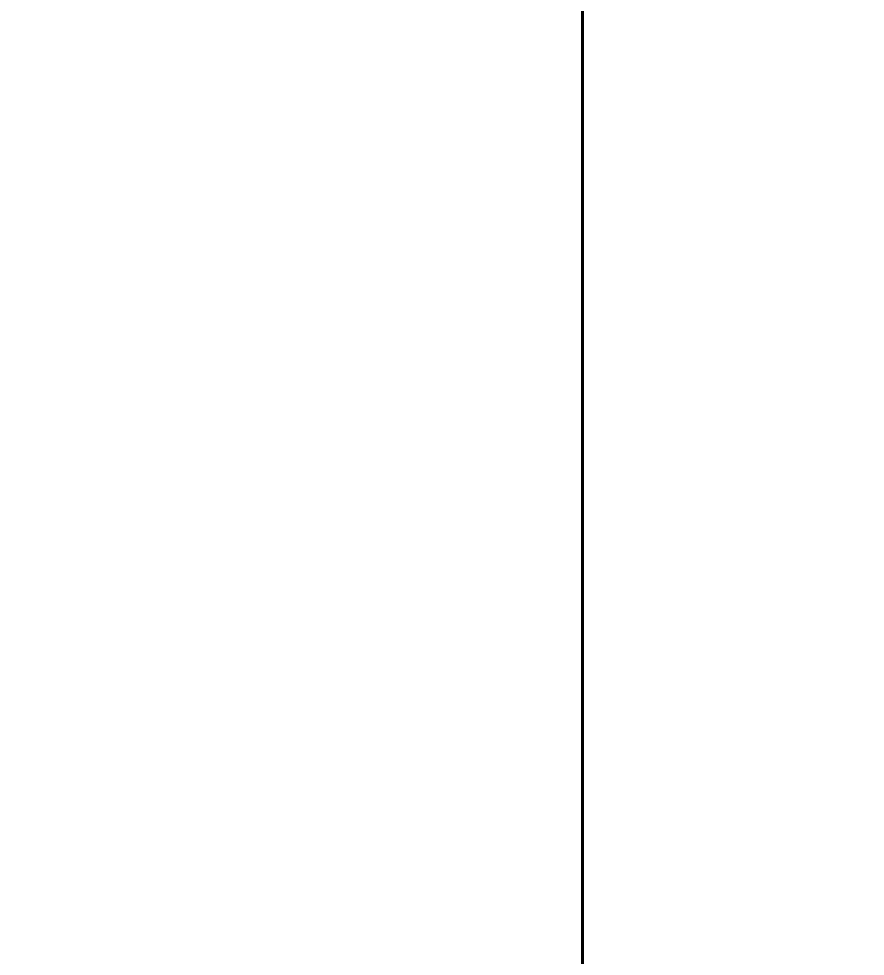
# Model space of a CAD drawing. Header units: metres. Extents: x 222509 to 223547, y 765290 to 766147.
# Drawn here: x 223039.4156 to 223039.505, y 765862.7522 to 765862.8512 of the extents above; entities that cross this region are included whole.
import ezdxf

# ---------------------------------------------------------------- set-up
doc = ezdxf.new("R2010")
doc.units = ezdxf.units.M
doc.linetypes.add('DASHED', pattern=[19.05, 12.7, -6.35])
for name, color, linetype in [('A-S', 252, 'Continuous'), ('PNT', 8, 'Continuous'), ('PNTELEV', 5, 'Continuous')]:
    doc.layers.add(name, color=color, linetype=linetype)
doc.layers.add('M2404', color=8, linetype='DASHED', lineweight=25)
doc.styles.add('PTXT', font='txt.shx')

# ---------------------------------------------------------------- blocks, each defined once
blk = doc.blocks.new('SRVPNO1')
at = {"layer": 'PNTELEV', "color": 8, "style": 'PTXT'}
blk.add_attdef('ELEV2', (1.5, -0.5), '', height=1, dxfattribs=at)
blk = doc.blocks.new('G$C9B10AD15')
at = {"layer": 'A-S'}
blk.add_lwpolyline([(223052.735558, 765928.244106, 0.236026), (223042.942139, 765928.565919, 0.186256), (223037.689601, 765920.447019, 0.059419), (223036.655828, 765892.590227, 0.017559), (223039.302296, 765850.791785), (223039.659192, 765849.859056), (223039.862117, 765847.879773), (223039.711088, 765846.844572), (223040.873542, 765835.201071, 0.072274), (223042.271854, 765831.248641, 0.112475), (223048.092511, 765824.411871, 0.05347), (223048.72397, 765824.012389), (223062.475248, 765817.511544), (223071.485111, 765813.229609), (223089.616944, 765804.702688), (223103.219843, 765798.278736), (223115.897996, 765792.339664), (223123.131213, 765788.903761, -0.127996), (223133.736108, 765777.680782, -0.095111), (223136.209227, 765764.413486), (223138.148956, 765764.543663)], format="xyb", dxfattribs=at)
at = {"layer": 'PNT', "color": 252}
ref = blk.add_blockref('SRVPNO1', (223038.093, 765862.755, 511.972), dxfattribs=dict(at, xscale=0.375, yscale=0.375, zscale=0.375))
ref.add_attrib('ELEV2', '511.97', (223038.6555, 765862.5675, 511.972), dxfattribs={"layer": 'PNTELEV', "color": 8, "height": 0.375, "style": 'PTXT'})
blk = doc.blocks.new('G$CFB36F9AD')
at = {"layer": 'M2404', "ltscale": 0.1}
blk.add_lwpolyline([(223039.175904, 765924.233401, 0.092409), (223037.689601, 765920.447019, 0.059419), (223036.655828, 765892.590227, 0.017559), (223039.302296, 765850.791785), (223039.659192, 765849.859056), (223039.862117, 765847.879773), (223039.711088, 765846.844572), (223040.873542, 765835.201071, 0.072274), (223042.271854, 765831.248641, 0.112475), (223048.092511, 765824.411871, 0.05347), (223048.72397, 765824.012389), (223062.475248, 765817.511544), (223071.485111, 765813.229609), (223089.616944, 765804.702688), (223103.219843, 765798.278736), (223115.897996, 765792.339664), (223123.131213, 765788.903761, -0.127996), (223133.736108, 765777.680782, -0.095111), (223136.209227, 765764.413486), (223138.148956, 765764.543663)], format="xyb", dxfattribs=at)
at = {"layer": 'PNT'}
ref = blk.add_blockref('SRVPNO1', (223038.093, 765862.755, 511.972), dxfattribs=dict(at, xscale=0.375, yscale=0.375, zscale=0.375))
ref.add_attrib('ELEV2', '511.97', (223038.6555, 765862.5675, 511.972), dxfattribs={"layer": 'PNTELEV', "color": 8, "height": 0.375, "style": 'PTXT'})

msp = doc.modelspace()

# ---------------------------------------------------------------- block references
for name in ['G$C9B10AD15', 'G$CFB36F9AD']:
    msp.add_blockref(name, (0, 0))

doc.saveas('drawing.dxf')
